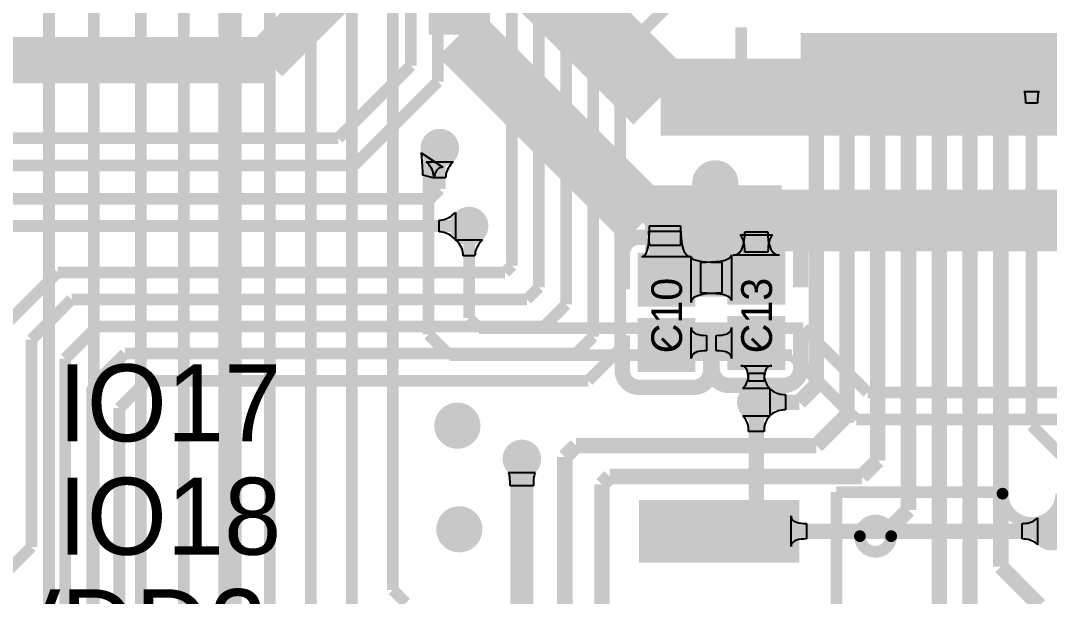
# Model space of a CAD drawing. Extents: x 53.3 to 135, y 28 to 125.4.
# Drawn here: x 88.71 to 102.08, y 81.17 to 88.65 of the extents above; entities that cross this region are included whole.
import ezdxf

# ---------------------------------------------------------------- set-up
doc = ezdxf.new("R2010")
doc.units = 0
doc.header["$MEASUREMENT"] = 0
for name, color, linetype in [('BOTTOMLAYER', 5, 'CONTINUOUS'), ('MULTILAYER', 9, 'CONTINUOUS'), ('TOPLAYER', 1, 'CONTINUOUS'), ('TOPOVERLAY', 2, 'CONTINUOUS'), ('TOPPASTE', 8, 'CONTINUOUS'), ('TOPSOLDER', 216, 'CONTINUOUS')]:
    doc.layers.add(name, color=color, linetype=linetype)

msp = doc.modelspace()

# ---------------------------------------------------------------- linework, layer by layer
at = {"layer": 'BOTTOMLAYER'}
for p, q in [((93.91997, 86.914289), (93.916022, 86.931411)), ((93.916022, 86.931411), (94.196807, 86.748061)), ((93.9235, 86.894528), (93.91997, 86.914289)), ((93.936591, 86.68224), (93.9235, 86.894528)), ((93.9368, 86.641348), (93.936591, 86.68224)), ((94.098519, 86.670655), (94.093119, 86.650858)), ((94.106081, 86.688267), (94.098519, 86.670655)), ((94.115801, 86.703695), (94.106081, 86.688267)), ((94.127681, 86.716936), (94.115801, 86.703695)), ((94.141722, 86.727995), (94.127681, 86.716936)), ((94.157924, 86.73687), (94.141722, 86.727995)), ((94.176284, 86.743558), (94.157924, 86.73687)), ((94.196807, 86.748061), (94.176284, 86.743558)), ((94.088798, 86.604711), (93.9368, 86.641348)), ((94.08988, 86.628877), (94.088798, 86.604711)), ((94.093119, 86.650858), (94.08988, 86.628877)), ((94.38261, 85.784499), (94.363799, 85.804063)), ((94.363799, 85.804063), (94.713801, 85.804063)), ((94.39944, 85.764627), (94.38261, 85.784499)), ((94.414289, 85.744441), (94.39944, 85.764627)), ((94.427159, 85.723943), (94.414289, 85.744441)), ((94.663311, 85.744441), (94.650441, 85.723943)), ((94.67816, 85.764627), (94.663311, 85.744441)), ((94.69499, 85.784499), (94.67816, 85.764627)), ((94.713801, 85.804063), (94.69499, 85.784499)), ((94.438048, 85.703136), (94.427159, 85.723943)), ((94.446959, 85.682018), (94.438048, 85.703136)), ((94.45389, 85.660588), (94.446959, 85.682018)), ((94.458838, 85.638848), (94.45389, 85.660588)), ((94.46181, 85.616796), (94.458838, 85.638848)), ((94.462798, 85.594431), (94.46181, 85.616796)), ((94.61579, 85.616796), (94.614802, 85.594431)), ((94.618762, 85.638848), (94.61579, 85.616796)), ((94.62371, 85.660588), (94.618762, 85.638848)), ((94.630641, 85.682018), (94.62371, 85.660588)), ((94.639552, 85.703136), (94.630641, 85.682018)), ((94.650441, 85.723943), (94.639552, 85.703136)), ((94.614802, 85.594431), (94.462798, 85.594431)), ((98.111851, 83.499226), (98.097599, 83.514463)), ((98.097599, 83.514463), (98.447601, 83.514463)), ((98.124599, 83.482917), (98.111851, 83.499226)), ((98.135851, 83.465535), (98.124599, 83.482917)), ((98.1456, 83.447082), (98.135851, 83.465535)), ((98.409349, 83.465535), (98.3996, 83.447082)), ((98.420601, 83.482917), (98.409349, 83.465535)), ((98.433349, 83.499226), (98.420601, 83.482917)), ((98.447601, 83.514463), (98.433349, 83.499226)), ((98.15385, 83.42756), (98.1456, 83.447082)), ((98.160601, 83.406966), (98.15385, 83.42756)), ((98.165851, 83.385299), (98.160601, 83.406966)), ((98.1696, 83.362561), (98.165851, 83.385299)), ((98.171851, 83.338751), (98.1696, 83.362561)), ((98.1726, 83.313872), (98.171851, 83.338751)), ((98.373349, 83.338751), (98.3726, 83.313872)), ((98.3756, 83.362561), (98.373349, 83.338751)), ((98.379349, 83.385299), (98.3756, 83.362561)), ((98.384599, 83.406966), (98.379349, 83.385299)), ((98.39135, 83.42756), (98.384599, 83.406966)), ((98.3996, 83.447082), (98.39135, 83.42756)), ((98.3726, 83.313872), (98.1726, 83.313872)), ((101.753751, 82.117349), (101.777561, 82.1196)), ((101.777561, 82.1196), (101.800299, 82.123349)), ((101.800299, 82.123349), (101.821966, 82.128599)), ((101.821966, 82.128599), (101.84256, 82.13535)), ((101.84256, 82.13535), (101.862082, 82.1436)), ((101.862082, 82.1436), (101.880535, 82.153349)), ((101.880535, 82.153349), (101.897917, 82.164601)), ((101.897917, 82.164601), (101.914226, 82.177349)), ((101.914226, 82.177349), (101.929463, 82.191601)), ((101.929463, 82.191601), (101.929463, 81.841599)), ((101.728872, 82.1166), (101.753751, 82.117349)), ((101.728872, 81.9166), (101.728872, 82.1166)), ((101.753751, 81.915851), (101.728872, 81.9166)), ((101.777561, 81.9136), (101.753751, 81.915851)), ((101.800299, 81.909851), (101.777561, 81.9136)), ((101.821966, 81.904601), (101.800299, 81.909851)), ((101.84256, 81.89785), (101.821966, 81.904601)), ((101.862082, 81.8896), (101.84256, 81.89785)), ((101.880535, 81.879851), (101.862082, 81.8896)), ((101.897917, 81.868599), (101.880535, 81.879851)), ((101.914226, 81.855851), (101.897917, 81.868599)), ((101.929463, 81.841599), (101.914226, 81.855851))]:
    msp.add_line(p, q, dxfattribs=at)
for points, const_width in [([(95.5548, 89.1286), (95.5548, 99.8982)], 1.000001), ([(93.5482, 81.2546), (93.5482, 97.8408)], 0.152001), ([(93.0148, 80.9752), (93.0148, 97.3074)], 0.152001), ([(92.4814, 80.524601), (92.4814, 96.7232)], 0.152001), ([(91.948, 80.223401), (91.948, 96.0882)], 0.152001), ([(91.430399, 79.867201), (91.430399, 95.310401)], 0.299999), ([(90.8304, 79.5274), (90.8304, 94.7928)], 0.152001), ([(90.2716, 79.2734), (90.2716, 94.1832)], 0.152001), ([(89.662, 78.867), (89.662, 93.4212)], 0.152001), ([(89.0778, 78.867), (89.0778, 92.8116)], 0.152001), ([(94.4118, 88.4682), (94.4118, 90.4494)], 0.800001), ([(95.5548, 89.1286), (97.028, 87.6554)], 1.000001), ([(94.4118, 88.4682), (96.8248, 86.0552)], 0.800001), ([(97.028, 87.6554), (105.260673, 87.6554)], 1.000001), ([(94.012799, 86.849999), (94.1578, 86.995)], 0.152001), ([(94.012799, 84.574601), (94.012799, 86.849999)], 0.152001), ([(96.8248, 86.0552), (105.841805, 86.0552)], 0.800001), ([(94.5388, 84.7852), (94.5388, 85.982599)], 0.152001), ([(94.5388, 84.7852), (94.669399, 84.654601)], 0.152001), ([(94.669399, 84.654601), (98.884011, 84.654601)], 0.152001), ([(98.884011, 84.654601), (99.718612, 83.82)], 0.152001), ([(94.012799, 84.574601), (94.2848, 84.3026)], 0.152001), ([(94.2848, 84.3026), (98.73821, 84.3026)], 0.152001), ([(98.73821, 84.3026), (99.572811, 83.467999)], 0.152001), ([(99.718612, 83.82), (122.174, 83.82)], 0.152001), ([(98.2726, 82.296), (98.2726, 83.693)], 0.2), ([(99.572811, 83.467999), (122.431599, 83.467999)], 0.152001), ([(98.2726, 82.296), (98.552, 82.0166)], 0.2), ([(98.552, 82.0166), (102.108, 82.0166)], 0.2), ([(93.5482, 81.2546), (93.717196, 81.085604)], 0.152001)]:
    msp.add_lwpolyline(points, dxfattribs=dict(at, const_width=const_width))
for points, const_width in [([(94.032802, 86.995, 1), (94.282798, 86.995, 1)], 0.249999), ([(97.5892, 86.5378, 1), (97.8892, 86.5378, 1)], 0.299999), ([(96.9356, 86.1314, 1), (97.235599, 86.1314, 1)], 0.299999), ([(98.122603, 86.080597, 1), (98.422602, 86.080597, 1)], 0.299999), ([(94.413802, 85.982599, 1), (94.663798, 85.982599, 1)], 0.249999), ([(98.147602, 83.693, 1), (98.397598, 83.693, 1)], 0.249999), ([(94.2364, 83.3882, 1), (94.5364, 83.3882, 1)], 0.299999), ([(95.099602, 82.9564, 1), (95.349598, 82.9564, 1)], 0.249999), ([(94.2618, 82.042, 1), (94.5618, 82.042, 1)], 0.299999), ([(101.983002, 82.0166, 1), (102.232998, 82.0166, 1)], 0.249999)]:
    msp.add_lwpolyline(points, format="xyb", close=True, dxfattribs=dict(at, const_width=const_width))
at = {"layer": 'MULTILAYER'}
for points, const_width in [([(94.032802, 86.995, 1), (94.282798, 86.995, 1)], 0.249999), ([(97.5892, 86.5378, 1), (97.8892, 86.5378, 1)], 0.299999), ([(96.9356, 86.1314, 1), (97.235599, 86.1314, 1)], 0.299999), ([(98.122603, 86.080597, 1), (98.422602, 86.080597, 1)], 0.299999), ([(94.413802, 85.982599, 1), (94.663798, 85.982599, 1)], 0.249999), ([(98.147602, 83.693, 1), (98.397598, 83.693, 1)], 0.249999), ([(94.2364, 83.3882, 1), (94.5364, 83.3882, 1)], 0.299999), ([(95.099602, 82.9564, 1), (95.349598, 82.9564, 1)], 0.249999), ([(94.2618, 82.042, 1), (94.5618, 82.042, 1)], 0.299999), ([(101.983002, 82.0166, 1), (102.232998, 82.0166, 1)], 0.249999)]:
    msp.add_lwpolyline(points, format="xyb", close=True, dxfattribs=dict(at, const_width=const_width))
at = {"layer": 'TOPLAYER'}
for p, q in [((101.757904, 87.726843), (101.753924, 87.728361)), ((101.753924, 87.728361), (101.947828, 87.728361)), ((101.761465, 87.722281), (101.757904, 87.726843)), ((101.76461, 87.714681), (101.761465, 87.722281)), ((101.767333, 87.704041), (101.76461, 87.714681)), ((101.774666, 87.60524), (101.767333, 87.704041)), ((101.774874, 87.57636), (101.774666, 87.60524)), ((101.927713, 87.631079), (101.926878, 87.57636)), ((101.930228, 87.673642), (101.927713, 87.631079)), ((101.932115, 87.690361), (101.930228, 87.673642)), ((101.934419, 87.704041), (101.932115, 87.690361)), ((101.937142, 87.714681), (101.934419, 87.704041)), ((101.940286, 87.722281), (101.937142, 87.714681)), ((101.943847, 87.726843), (101.940286, 87.722281)), ((101.947828, 87.728361), (101.943847, 87.726843)), ((101.926878, 87.57636), (101.774874, 87.57636)), ((94.00161, 86.7969), (93.982799, 86.816463)), ((93.982799, 86.816463), (94.332801, 86.816463)), ((94.332801, 86.816463), (94.31399, 86.7969)), ((94.01844, 86.777027), (94.00161, 86.7969)), ((94.033289, 86.756842), (94.01844, 86.777027)), ((94.046159, 86.736344), (94.033289, 86.756842)), ((94.057048, 86.715536), (94.046159, 86.736344)), ((94.065959, 86.694419), (94.057048, 86.715536)), ((94.07289, 86.672989), (94.065959, 86.694419)), ((94.077838, 86.651249), (94.07289, 86.672989)), ((94.24271, 86.672989), (94.237762, 86.651249)), ((94.249641, 86.694419), (94.24271, 86.672989)), ((94.258552, 86.715536), (94.249641, 86.694419)), ((94.269441, 86.736344), (94.258552, 86.715536)), ((94.282311, 86.756842), (94.269441, 86.736344)), ((94.29716, 86.777027), (94.282311, 86.756842)), ((94.31399, 86.7969), (94.29716, 86.777027)), ((94.08081, 86.629197), (94.077838, 86.651249)), ((94.081798, 86.606832), (94.08081, 86.629197)), ((94.233802, 86.606832), (94.081798, 86.606832)), ((94.23479, 86.629197), (94.233802, 86.606832)), ((94.237762, 86.651249), (94.23479, 86.629197)), ((94.320827, 86.121959), (94.3407, 86.138789)), ((94.3407, 86.138789), (94.360263, 86.157598)), ((94.360263, 86.157598), (94.360263, 85.807601)), ((94.150632, 86.058599), (94.172997, 86.059589)), ((94.150632, 85.9066), (94.150632, 86.058599)), ((94.172997, 86.059589), (94.195049, 86.062561)), ((94.195049, 86.062561), (94.216789, 86.067509)), ((94.216789, 86.067509), (94.238219, 86.07444)), ((94.238219, 86.07444), (94.259336, 86.083348)), ((94.259336, 86.083348), (94.280144, 86.09424)), ((94.280144, 86.09424), (94.300642, 86.10711)), ((94.300642, 86.10711), (94.320827, 86.121959)), ((94.172997, 85.905609), (94.150632, 85.9066)), ((94.195049, 85.902637), (94.172997, 85.905609)), ((94.216789, 85.89769), (94.195049, 85.902637)), ((94.238219, 85.890758), (94.216789, 85.89769)), ((94.259336, 85.88185), (94.238219, 85.890758)), ((94.280144, 85.870959), (94.259336, 85.88185)), ((94.300642, 85.858088), (94.280144, 85.870959)), ((96.8856, 85.727794), (96.8756, 85.917159)), ((96.8756, 85.917159), (97.295599, 85.917159)), ((96.876298, 85.779351), (96.884566, 85.907352)), ((96.884566, 85.907352), (96.8856, 85.983351)), ((96.8856, 85.983351), (97.285599, 85.983351)), ((97.285599, 85.983351), (97.287004, 85.907352)), ((97.288099, 85.864916), (97.285698, 85.762008)), ((97.287004, 85.907352), (97.298248, 85.779351)), ((97.290499, 85.895998), (97.288099, 85.864916)), ((97.292, 85.906447), (97.290499, 85.895998)), ((97.293699, 85.913498), (97.292, 85.906447)), ((97.295599, 85.917159), (97.293699, 85.913498)), ((98.074002, 85.853514), (98.062603, 85.866356)), ((98.062603, 85.866356), (98.482602, 85.866356)), ((98.121102, 85.851172), (98.122603, 85.908751)), ((98.122603, 85.908751), (98.422602, 85.908751)), ((98.422602, 85.908751), (98.424103, 85.851172)), ((98.482602, 85.866356), (98.471203, 85.853514)), ((94.320827, 85.84324), (94.300642, 85.858088)), ((94.3407, 85.826409), (94.320827, 85.84324)), ((94.360263, 85.807601), (94.3407, 85.826409)), ((96.869062, 85.727352), (96.876298, 85.779351)), ((97.285698, 85.762008), (97.285599, 85.727794)), ((97.298248, 85.779351), (97.308088, 85.727352)), ((98.084203, 85.838513), (98.074002, 85.853514)), ((98.093202, 85.821352), (98.084203, 85.838513)), ((98.101003, 85.802036), (98.093202, 85.821352)), ((98.098602, 85.714802), (98.109103, 85.754197)), ((98.107602, 85.780557), (98.101003, 85.802036)), ((98.113002, 85.756923), (98.107602, 85.780557)), ((98.109103, 85.754197), (98.116603, 85.799653)), ((98.117203, 85.731126), (98.113002, 85.756923)), ((98.116603, 85.799653), (98.121102, 85.851172)), ((98.122003, 85.673062), (98.117203, 85.731126)), ((98.424103, 85.851172), (98.428602, 85.799653)), ((98.428002, 85.731126), (98.425003, 85.703174)), ((98.432203, 85.756923), (98.428002, 85.731126)), ((98.428602, 85.799653), (98.436102, 85.754197)), ((98.437603, 85.780557), (98.432203, 85.756923)), ((98.436102, 85.754197), (98.446603, 85.714802)), ((98.444202, 85.802036), (98.437603, 85.780557)), ((98.452003, 85.821352), (98.444202, 85.802036)), ((98.461002, 85.838513), (98.452003, 85.821352)), ((98.471203, 85.853514), (98.461002, 85.838513)), ((96.801882, 85.587352), (96.819453, 85.599351)), ((96.819453, 85.599351), (96.834955, 85.619351)), ((96.834955, 85.619351), (96.848392, 85.647352)), ((96.848392, 85.647352), (96.859761, 85.683352)), ((96.859761, 85.683352), (96.869062, 85.727352)), ((97.285599, 85.727794), (96.8856, 85.727794)), ((97.308088, 85.727352), (97.320738, 85.683352)), ((97.320738, 85.683352), (97.336199, 85.647352)), ((97.336199, 85.647352), (97.354469, 85.619351)), ((97.354469, 85.619351), (97.375551, 85.599351)), ((97.375551, 85.599351), (97.399445, 85.587352)), ((97.946649, 85.590332), (97.95065, 85.608752)), ((97.95065, 85.608752), (97.95065, 85.014849)), ((97.972603, 85.605704), (98.001102, 85.608734)), ((98.572602, 85.605704), (97.972603, 85.605704)), ((98.001102, 85.608734), (98.026604, 85.617825)), ((98.026604, 85.617825), (98.049103, 85.632978)), ((98.049103, 85.632978), (98.068602, 85.654192)), ((98.068602, 85.654192), (98.085102, 85.681464)), ((98.085102, 85.681464), (98.098602, 85.714802)), ((98.122603, 85.640791), (98.122003, 85.673062)), ((98.422602, 85.640791), (98.122603, 85.640791)), ((98.425003, 85.703174), (98.422602, 85.640791)), ((98.446603, 85.714802), (98.460103, 85.681464)), ((98.460103, 85.681464), (98.476603, 85.654192)), ((98.476603, 85.654192), (98.496102, 85.632978)), ((98.496102, 85.632978), (98.518602, 85.617825)), ((98.518602, 85.617825), (98.544103, 85.608734)), ((98.544103, 85.608734), (98.572602, 85.605704)), ((96.782245, 85.583352), (96.801882, 85.587352)), ((97.42615, 85.583352), (96.782245, 85.583352)), ((97.399445, 85.587352), (97.42615, 85.583352)), ((97.42615, 84.989449), (97.42615, 85.583352)), ((97.42615, 85.583352), (97.430151, 85.569758)), ((97.430151, 85.569758), (97.44215, 85.557594)), ((97.44215, 85.557594), (97.462149, 85.54686)), ((97.462149, 85.54686), (97.49015, 85.537558)), ((97.49015, 85.537558), (97.52615, 85.529689)), ((97.52615, 85.529689), (97.57015, 85.523248)), ((97.550651, 85.5118), (97.62665, 85.51277)), ((97.550651, 85.111801), (97.550651, 85.5118)), ((97.57015, 85.523248), (97.682149, 85.514663)), ((97.62665, 85.51277), (97.80665, 85.527312)), ((97.682149, 85.514663), (97.826149, 85.5118)), ((97.80665, 85.527312), (97.85065, 85.536039)), ((97.826149, 85.5118), (97.826149, 85.111801)), ((97.85065, 85.536039), (97.88665, 85.546702)), ((97.88665, 85.546702), (97.91465, 85.559306)), ((97.91465, 85.559306), (97.93465, 85.57385)), ((97.93465, 85.57385), (97.946649, 85.590332)), ((97.49015, 85.067755), (97.462149, 85.051849)), ((97.52615, 85.081212), (97.49015, 85.067755)), ((97.57015, 85.092225), (97.52615, 85.081212)), ((97.62665, 85.110831), (97.550651, 85.111801)), ((97.622149, 85.10079), (97.57015, 85.092225)), ((97.75015, 85.110577), (97.622149, 85.10079)), ((97.754651, 85.103076), (97.62665, 85.110831)), ((97.826149, 85.111801), (97.75015, 85.110577)), ((97.80665, 85.096289), (97.754651, 85.103076)), ((97.85065, 85.087562), (97.80665, 85.096289)), ((97.88665, 85.076899), (97.85065, 85.087562)), ((97.91465, 85.064295), (97.88665, 85.076899)), ((97.93465, 85.049751), (97.91465, 85.064295)), ((97.430151, 85.012695), (97.42615, 84.989449)), ((97.44215, 85.033495), (97.430151, 85.012695)), ((97.462149, 85.051849), (97.44215, 85.033495)), ((97.946649, 85.033269), (97.93465, 85.049751)), ((97.95065, 85.014849), (97.946649, 85.033269)), ((97.42615, 84.2618), (97.42615, 84.661799)), ((97.42615, 84.661799), (97.428149, 84.6428)), ((97.948651, 84.6428), (97.95065, 84.661799)), ((97.95065, 84.661799), (97.95065, 84.2618)), ((97.428149, 84.6428), (97.434151, 84.6258)), ((97.434151, 84.6258), (97.444151, 84.610799)), ((97.444151, 84.610799), (97.458149, 84.597799)), ((97.458149, 84.597799), (97.47615, 84.586801)), ((97.47615, 84.586801), (97.498149, 84.577799)), ((97.498149, 84.577799), (97.524151, 84.570799)), ((97.524151, 84.570799), (97.554151, 84.5658)), ((97.554151, 84.5658), (97.588149, 84.5628)), ((97.588149, 84.5628), (97.62615, 84.561799)), ((97.62615, 84.561799), (97.62615, 84.3618)), ((97.75065, 84.561799), (97.788651, 84.5628)), ((97.75065, 84.3618), (97.75065, 84.561799)), ((97.788651, 84.5628), (97.822649, 84.5658)), ((97.822649, 84.5658), (97.852649, 84.570799)), ((97.852649, 84.570799), (97.878651, 84.577799)), ((97.878651, 84.577799), (97.90065, 84.586801)), ((97.90065, 84.586801), (97.918651, 84.597799)), ((97.918651, 84.597799), (97.932649, 84.610799)), ((97.932649, 84.610799), (97.942649, 84.6258)), ((97.942649, 84.6258), (97.948651, 84.6428)), ((97.428149, 84.280799), (97.42615, 84.2618)), ((97.434151, 84.297799), (97.428149, 84.280799)), ((97.444151, 84.312801), (97.434151, 84.297799)), ((97.458149, 84.3258), (97.444151, 84.312801)), ((97.47615, 84.336799), (97.458149, 84.3258)), ((97.498149, 84.3458), (97.47615, 84.336799)), ((97.524151, 84.352801), (97.498149, 84.3458)), ((97.554151, 84.357799), (97.524151, 84.352801)), ((97.588149, 84.360799), (97.554151, 84.357799)), ((97.62615, 84.3618), (97.588149, 84.360799)), ((97.788651, 84.360799), (97.75065, 84.3618)), ((97.822649, 84.357799), (97.788651, 84.360799)), ((97.852649, 84.352801), (97.822649, 84.357799)), ((97.878651, 84.3458), (97.852649, 84.352801)), ((97.90065, 84.336799), (97.878651, 84.3458)), ((97.918651, 84.3258), (97.90065, 84.336799)), ((97.932649, 84.312801), (97.918651, 84.3258)), ((97.942649, 84.297799), (97.932649, 84.312801)), ((97.948651, 84.280799), (97.942649, 84.297799)), ((97.95065, 84.2618), (97.948651, 84.280799)), ((98.0916, 84.165867), (98.0726, 84.167896)), ((98.0726, 84.167896), (98.4726, 84.167896)), ((98.1086, 84.159773), (98.0916, 84.165867)), ((98.123601, 84.149621), (98.1086, 84.159773)), ((98.136601, 84.13541), (98.123601, 84.149621)), ((98.147602, 84.117134), (98.136601, 84.13541)), ((98.408599, 84.13541), (98.397598, 84.117134)), ((98.421599, 84.149621), (98.408599, 84.13541)), ((98.4366, 84.159773), (98.421599, 84.149621)), ((98.4536, 84.165867), (98.4366, 84.159773)), ((98.4726, 84.167896), (98.4536, 84.165867)), ((98.156601, 84.0948), (98.147602, 84.117134)), ((98.163601, 84.068402), (98.156601, 84.0948)), ((98.160601, 83.979034), (98.165851, 84.000701)), ((98.1686, 84.037945), (98.163601, 84.068402)), ((98.165851, 84.000701), (98.1696, 84.023439)), ((98.171599, 84.003429), (98.1686, 84.037945)), ((98.1696, 84.023439), (98.171851, 84.047249)), ((98.1726, 83.964849), (98.171599, 84.003429)), ((98.171851, 84.047249), (98.1726, 84.072128)), ((98.1726, 84.072128), (98.3726, 84.072128)), ((98.3726, 84.072128), (98.373349, 84.047249)), ((98.373601, 84.003429), (98.3726, 83.964849)), ((98.373349, 84.047249), (98.3756, 84.023439)), ((98.3766, 84.037945), (98.373601, 84.003429)), ((98.3756, 84.023439), (98.379349, 84.000701)), ((98.381599, 84.068402), (98.3766, 84.037945)), ((98.379349, 84.000701), (98.384599, 83.979034)), ((98.388599, 84.0948), (98.381599, 84.068402)), ((98.397598, 84.117134), (98.388599, 84.0948)), ((98.097599, 83.871537), (98.111851, 83.886774)), ((98.447601, 83.871537), (98.097599, 83.871537)), ((98.111851, 83.886774), (98.124599, 83.903083)), ((98.124599, 83.903083), (98.135851, 83.920465)), ((98.135851, 83.920465), (98.1456, 83.938918)), ((98.1456, 83.938918), (98.15385, 83.95844)), ((98.15385, 83.95844), (98.160601, 83.979034)), ((98.3726, 83.964849), (98.1726, 83.964849)), ((98.384599, 83.979034), (98.39135, 83.95844)), ((98.39135, 83.95844), (98.3996, 83.938918)), ((98.3996, 83.938918), (98.409349, 83.920465)), ((98.409349, 83.920465), (98.420601, 83.903083)), ((98.420601, 83.903083), (98.433349, 83.886774)), ((98.433349, 83.886774), (98.447601, 83.871537)), ((98.451137, 83.517999), (98.451137, 83.868001)), ((98.451137, 83.868001), (98.466374, 83.853749)), ((98.466374, 83.853749), (98.482683, 83.841001)), ((98.482683, 83.841001), (98.500065, 83.829749)), ((98.500065, 83.829749), (98.518518, 83.82)), ((98.518518, 83.82), (98.53804, 83.81175)), ((98.53804, 83.81175), (98.558634, 83.804999)), ((98.558634, 83.804999), (98.580301, 83.799749)), ((98.580301, 83.799749), (98.603039, 83.796)), ((98.603039, 83.796), (98.626849, 83.793749)), ((98.626849, 83.793749), (98.651728, 83.793)), ((98.651728, 83.793), (98.651728, 83.593)), ((98.603039, 83.59), (98.580301, 83.586251)), ((98.626849, 83.592251), (98.603039, 83.59)), ((98.651728, 83.593), (98.626849, 83.592251)), ((98.466374, 83.532251), (98.451137, 83.517999)), ((98.482683, 83.544999), (98.466374, 83.532251)), ((98.500065, 83.556251), (98.482683, 83.544999)), ((98.518518, 83.566), (98.500065, 83.556251)), ((98.53804, 83.57425), (98.518518, 83.566)), ((98.558634, 83.581001), (98.53804, 83.57425)), ((98.580301, 83.586251), (98.558634, 83.581001)), ((95.054351, 82.771739), (95.049599, 82.777863)), ((95.049599, 82.777863), (95.399601, 82.777863)), ((95.058601, 82.763164), (95.054351, 82.771739)), ((95.06235, 82.752141), (95.058601, 82.763164)), ((95.065601, 82.738669), (95.06235, 82.752141)), ((95.068349, 82.722745), (95.065601, 82.738669)), ((95.074351, 82.634567), (95.068349, 82.722745)), ((95.37685, 82.683556), (95.374849, 82.634567)), ((95.380851, 82.722745), (95.37685, 82.683556)), ((95.383599, 82.738669), (95.380851, 82.722745)), ((95.38685, 82.752141), (95.383599, 82.738669)), ((95.390599, 82.763164), (95.38685, 82.752141)), ((95.394849, 82.771739), (95.390599, 82.763164)), ((95.399601, 82.777863), (95.394849, 82.771739)), ((95.0746, 82.606401), (95.074351, 82.634567)), ((95.3746, 82.606401), (95.0746, 82.606401)), ((95.374849, 82.634567), (95.3746, 82.606401)), ((98.723704, 81.8166), (98.723704, 82.2166)), ((98.723704, 82.2166), (98.725733, 82.1976)), ((98.725733, 82.1976), (98.731827, 82.1806)), ((98.731827, 82.1806), (98.741979, 82.165599)), ((98.741979, 82.165599), (98.756191, 82.152599)), ((98.756191, 82.152599), (98.774466, 82.141598)), ((98.774466, 82.141598), (98.7968, 82.132599)), ((98.7968, 82.132599), (98.823198, 82.125599)), ((98.823198, 82.125599), (98.853655, 82.1206)), ((98.853655, 82.1206), (98.888172, 82.117601)), ((98.888172, 82.117601), (98.926752, 82.1166)), ((98.926752, 82.1166), (98.926752, 81.9166)), ((98.731827, 81.8526), (98.725733, 81.8356)), ((98.741979, 81.867601), (98.731827, 81.8526)), ((98.756191, 81.880601), (98.741979, 81.867601)), ((98.774466, 81.891602), (98.756191, 81.880601)), ((98.7968, 81.900601), (98.774466, 81.891602)), ((98.823198, 81.907601), (98.7968, 81.900601)), ((98.853655, 81.9126), (98.823198, 81.907601)), ((98.888172, 81.915599), (98.853655, 81.9126)), ((98.926752, 81.9166), (98.888172, 81.915599)), ((98.725733, 81.8356), (98.723704, 81.8166))]:
    msp.add_line(p, q, dxfattribs=at)
for points, const_width in [([(91.897197, 88.138), (94.543077, 90.78388)], 0.599999), ([(96.151195, 88.531195), (97.285327, 89.665327)], 0.152001), ([(95.095192, 85.468592), (95.095192, 89.303992)], 0.152001), ([(96.503195, 88.222795), (97.545728, 89.265328)], 0.152001), ([(93.780399, 88.065399), (93.780399, 89.106799)], 0.152001), ([(95.447193, 85.185593), (95.447193, 89.046393)], 0.152001), ([(94.1324, 87.8586), (94.1324, 88.960998)], 0.152001), ([(95.799194, 84.963), (95.799194, 88.814194)], 0.152001), ([(96.151195, 84.543395), (96.151195, 88.531195)], 0.152001), ([(85.234198, 88.138), (91.897197, 88.138)], 0.599999), ([(96.503195, 84.387395), (96.503195, 88.222795)], 0.152001), ([(92.837, 87.122), (93.780399, 88.065399)], 0.152001), ([(99.050881, 83.912481), (99.050881, 88.057812)], 0.2), ([(99.450881, 83.525081), (99.450881, 88.057812)], 0.2), ([(99.85088, 82.93448), (99.85088, 88.057812)], 0.2), ([(100.250879, 82.293079), (100.250879, 88.057812)], 0.2), ([(100.650878, 79.765322), (100.650878, 88.057812)], 0.2), ([(101.050877, 81.016323), (101.050877, 88.057812)], 0.2), ([(101.450877, 81.556123), (101.450877, 88.057812)], 0.2), ([(101.850876, 83.391324), (101.850876, 88.057812)], 0.152001), ([(93.043799, 86.769999), (94.1324, 87.8586)], 0.152001), ([(84.9122, 87.122), (92.837, 87.122)], 0.152001), ([(94.1578, 86.4616), (94.1578, 86.995)], 0.152001), ([(84.553001, 86.769999), (93.043799, 86.769999)], 0.152001), ([(94.0308, 86.3346), (94.1578, 86.4616)], 0.152001), ([(84.3026, 86.3346), (94.0308, 86.3346)], 0.152001), ([(97.0856, 85.267797), (97.0856, 86.1314)], 0.399999), ([(98.272603, 85.3118), (98.272603, 86.080597)], 0.299999), ([(83.943401, 85.982599), (94.5388, 85.982599)], 0.152001), ([(95.007003, 85.380403), (95.095192, 85.468592)], 0.152001), ([(97.129597, 85.3118), (98.272603, 85.3118)], 0.399999), ([(97.104197, 85.2864), (97.129597, 85.3118)], 0.299999), ([(88.446399, 84.636399), (89.190403, 85.380403)], 0.152001), ([(89.190403, 85.380403), (95.007003, 85.380403)], 0.152001), ([(95.290002, 85.028402), (95.447193, 85.185593)], 0.152001), ([(88.8492, 84.5058), (89.371802, 85.028402)], 0.152001), ([(89.371802, 85.028402), (95.290002, 85.028402)], 0.152001), ([(95.512595, 84.676402), (95.799194, 84.963)], 0.152001), ([(89.288198, 84.258998), (89.705602, 84.676402)], 0.152001), ([(89.705602, 84.676402), (95.512595, 84.676402)], 0.152001), ([(88.8492, 81.8134), (88.8492, 84.5058)], 0.152001), ([(95.932201, 84.324401), (96.151195, 84.543395)], 0.152001), ([(97.104197, 84.4364), (97.129597, 84.4618)], 0.2), ([(97.129597, 84.4618), (98.272603, 84.4618)], 0.2), ([(98.2726, 84.436397), (98.298003, 84.4618)], 0.2), ([(98.2726, 83.693), (98.2726, 84.436397)], 0.2), ([(89.640199, 83.899799), (90.064801, 84.324401)], 0.152001), ([(90.064801, 84.324401), (95.932201, 84.324401)], 0.152001), ([(96.0882, 83.9724), (96.503195, 84.387395)], 0.152001), ([(89.288198, 79.387202), (89.288198, 84.258998)], 0.152001), ([(89.9922, 83.6168), (90.3478, 83.9724)], 0.152001), ([(90.3478, 83.9724), (96.0882, 83.9724)], 0.152001), ([(98.8314, 83.693), (99.050881, 83.912481)], 0.2), ([(89.640199, 79.241401), (89.640199, 83.899799)], 0.152001), ([(98.2726, 83.693), (98.8314, 83.693)], 0.2), ([(89.9922, 79.0956), (89.9922, 83.6168)], 0.152001), ([(99.053599, 83.127799), (99.450881, 83.525081)], 0.2), ([(101.850876, 83.391324), (102.362, 82.8802)], 0.152001), ([(95.7834, 82.9818), (95.929399, 83.127799)], 0.2), ([(95.929399, 83.127799), (99.053599, 83.127799)], 0.2), ([(95.2246, 78.994), (95.2246, 82.9564)], 0.299999), ([(95.7834, 79.248), (95.7834, 82.9818)], 0.2), ([(99.6442, 82.7278), (99.85088, 82.93448)], 0.2), ([(96.266, 82.6262), (96.3676, 82.7278)], 0.2), ([(96.3676, 82.7278), (99.6442, 82.7278)], 0.2), ([(96.266, 79.6544), (96.266, 82.6262)], 0.2), ([(99.9744, 82.0166), (100.250879, 82.293079)], 0.2), ([(97.79, 82.0166), (99.9744, 82.0166)], 0.2), ([(102.108, 82.0166), (105.918, 82.0166)], 0.2), ([(88.502998, 81.467198), (88.8492, 81.8134)], 0.152001), ([(101.450877, 81.556123), (101.9556, 81.0514)], 0.2)]:
    msp.add_lwpolyline(points, dxfattribs=dict(at, const_width=const_width))
for points, const_width in [([(94.032802, 86.995, 1), (94.282798, 86.995, 1)], 0.249999), ([(97.5892, 86.5378, 1), (97.8892, 86.5378, 1)], 0.299999), ([(96.9356, 86.1314, 1), (97.235599, 86.1314, 1)], 0.299999), ([(98.122603, 86.080597, 1), (98.422602, 86.080597, 1)], 0.299999), ([(94.413802, 85.982599, 1), (94.663798, 85.982599, 1)], 0.249999), ([(98.147602, 83.693, 1), (98.397598, 83.693, 1)], 0.249999), ([(94.2364, 83.3882, 1), (94.5364, 83.3882, 1)], 0.299999), ([(95.099602, 82.9564, 1), (95.349598, 82.9564, 1)], 0.249999), ([(94.2618, 82.042, 1), (94.5618, 82.042, 1)], 0.299999), ([(101.983002, 82.0166, 1), (102.232998, 82.0166, 1)], 0.249999)]:
    msp.add_lwpolyline(points, format="xyb", close=True, dxfattribs=dict(at, const_width=const_width))
for points in [[(98.950882, 88.390311), (98.950882, 87.725313), (99.150881, 88.390311), (99.150881, 87.725313)], [(99.350881, 88.390311), (99.350881, 87.725313), (99.55088, 88.390311), (99.55088, 87.725313)], [(99.75088, 88.390311), (99.75088, 87.725313), (99.95088, 88.390311), (99.95088, 87.725313)], [(100.150879, 88.390311), (100.150879, 87.725313), (100.350879, 88.390311), (100.350879, 87.725313)], [(100.550878, 88.390311), (100.550878, 87.725313), (100.750878, 88.390311), (100.750878, 87.725313)], [(100.950878, 88.390311), (100.950878, 87.725313), (101.150877, 88.390311), (101.150877, 87.725313)], [(101.350877, 88.390311), (101.350877, 87.725313), (101.550876, 88.390311), (101.550876, 87.725313)], [(101.750876, 88.390311), (101.750876, 87.725313), (101.950876, 88.390311), (101.950876, 87.725313)], [(96.901, 85.0646), (98.6028, 85.0646), (96.901, 86.5124), (98.6028, 86.5124)], [(97.947602, 85.6118), (97.947602, 85.011801), (98.597603, 85.6118), (98.597603, 85.011801)], [(97.429198, 84.986401), (97.429198, 85.5864), (96.779197, 84.986401), (96.779197, 85.5864)], [(97.429198, 84.1364), (97.429198, 84.736399), (96.779197, 84.1364), (96.779197, 84.736399)], [(97.947602, 84.761799), (97.947602, 84.1618), (98.597603, 84.761799), (98.597603, 84.1618)], [(96.8502, 81.7118), (98.7298, 81.7118), (96.8502, 82.3214), (98.7298, 82.3214)]]:
    msp.add_solid(points, dxfattribs=at)
at = {"layer": 'TOPOVERLAY'}
for points, const_width in [([(98.074658, 87.889105), (98.074658, 88.562815)], 0.1524), ([(98.074658, 87.889105), (98.748342, 87.889105)], 0.1524), ([(96.749205, 85.836397), (97.459201, 85.836397)], 0.2), ([(97.917605, 85.861797), (98.627601, 85.861797)], 0.2), ([(97.697602, 85.186797), (97.697602, 85.636798)], 0.2), ([(98.8476, 85.186799), (98.8476, 85.636801)], 0.2), ([(96.529202, 85.161397), (96.529202, 85.611398)], 0.2), ([(97.6792, 85.161399), (97.6792, 85.611401)], 0.2), ([(96.5292, 84.111399), (96.5292, 84.561401)], 0.2), ([(97.679198, 84.111401), (97.679198, 84.561403)], 0.2), ([(97.6976, 84.136799), (97.6976, 84.586801)], 0.2), ([(98.847598, 84.136801), (98.847598, 84.586803)], 0.2), ([(97.917599, 83.911803), (98.627595, 83.911803)], 0.2), ([(96.749199, 83.886403), (97.459195, 83.886403)], 0.2), ([(99.314, 82.5246), (101.473, 82.5246)], 0.1524), ([(99.314, 77.6986), (99.314, 82.5246)], 0.1524), ([(101.473, 82.50505), (101.473, 82.5246)], 0.1524)]:
    msp.add_lwpolyline(points, dxfattribs=dict(at, const_width=const_width))
for points, const_width in [([(96.529202, 85.616397, -0.414214), (96.749202, 85.836397)], 0.2), ([(97.459203, 85.836397, -0.414214), (97.679203, 85.616397)], 0.2), ([(97.697605, 85.641802, -0.414214), (97.917605, 85.861802)], 0.2), ([(98.627601, 85.861802, -0.414214), (98.8476, 85.641802)], 0.2), ([(96.749199, 83.886398, -0.414214), (96.5292, 84.106398)], 0.2), ([(97.679195, 84.106398, -0.414214), (97.459195, 83.886398)], 0.2), ([(97.917597, 83.911803, -0.414214), (97.697597, 84.131803)], 0.2), ([(98.847598, 84.131803, -0.414214), (98.627598, 83.911803)], 0.2), ([(102.235, 82.505047, -1), (101.473, 82.505047)], 0.1524)]:
    msp.add_lwpolyline(points, format="xyb", dxfattribs=dict(at, const_width=const_width))
for points, const_width in [([(96.699202, 85.836397, 1), (96.799202, 85.836397, 1)], 0.1), ([(97.409203, 85.836397, 1), (97.509203, 85.836397, 1)], 0.1), ([(97.867605, 85.861802, 1), (97.967604, 85.861802, 1)], 0.1), ([(98.577601, 85.861802, 1), (98.6776, 85.861802, 1)], 0.1), ([(97.647605, 85.641802, 1), (97.747605, 85.641802, 1)], 0.1), ([(98.7976, 85.641802, 1), (98.8976, 85.641802, 1)], 0.1), ([(96.479203, 85.616397, 1), (96.579202, 85.616397, 1)], 0.1), ([(97.629203, 85.616397, 1), (97.729203, 85.616397, 1)], 0.1), ([(96.4792, 84.106398, 1), (96.5792, 84.106398, 1)], 0.1), ([(97.629195, 84.106398, 1), (97.729195, 84.106398, 1)], 0.1), ([(97.647597, 84.131803, 1), (97.747597, 84.131803, 1)], 0.1), ([(98.797598, 84.131803, 1), (98.897597, 84.131803, 1)], 0.1), ([(97.867597, 83.911803, 1), (97.967597, 83.911803, 1)], 0.1), ([(98.577598, 83.911803, 1), (98.677598, 83.911803, 1)], 0.1), ([(96.6992, 83.886398, 1), (96.799199, 83.886398, 1)], 0.1), ([(97.409196, 83.886398, 1), (97.509195, 83.886398, 1)], 0.1), ([(101.4349, 82.505047, 1), (101.5111, 82.505047, 1)], 0.0762), ([(100.0252, 81.9531, 1), (99.6188, 81.9531, 1)], 0.1524), ([(99.5807, 81.9531, 1), (99.6569, 81.9531, 1)], 0.0762), ([(99.9871, 81.9531, 1), (100.0633, 81.9531, 1)], 0.0762)]:
    msp.add_lwpolyline(points, format="xyb", close=True, dxfattribs=dict(at, const_width=const_width))
at = {"layer": 'TOPPASTE'}
for points in [[(98.950882, 88.390311), (98.950882, 87.725313), (99.150881, 88.390311), (99.150881, 87.725313)], [(99.350881, 88.390311), (99.350881, 87.725313), (99.55088, 88.390311), (99.55088, 87.725313)], [(99.75088, 88.390311), (99.75088, 87.725313), (99.95088, 88.390311), (99.95088, 87.725313)], [(100.150879, 88.390311), (100.150879, 87.725313), (100.350879, 88.390311), (100.350879, 87.725313)], [(100.550878, 88.390311), (100.550878, 87.725313), (100.750878, 88.390311), (100.750878, 87.725313)], [(100.950878, 88.390311), (100.950878, 87.725313), (101.150877, 88.390311), (101.150877, 87.725313)], [(101.350877, 88.390311), (101.350877, 87.725313), (101.550876, 88.390311), (101.550876, 87.725313)], [(101.750876, 88.390311), (101.750876, 87.725313), (101.950876, 88.390311), (101.950876, 87.725313)], [(97.947602, 85.6118), (97.947602, 85.011801), (98.597603, 85.6118), (98.597603, 85.011801)], [(97.429198, 84.986401), (97.429198, 85.5864), (96.779197, 84.986401), (96.779197, 85.5864)], [(97.429198, 84.1364), (97.429198, 84.736399), (96.779197, 84.1364), (96.779197, 84.736399)], [(97.947602, 84.761799), (97.947602, 84.1618), (98.597603, 84.761799), (98.597603, 84.1618)], [(96.8502, 81.7118), (98.7298, 81.7118), (96.8502, 82.3214), (98.7298, 82.3214)]]:
    msp.add_solid(points, dxfattribs=at)
at = {"layer": 'TOPSOLDER'}
for points in [[(98.849282, 88.491911), (98.849282, 87.623713), (99.252481, 88.491911), (99.252481, 87.623713)], [(99.249281, 88.491911), (99.249281, 87.623713), (99.65248, 88.491911), (99.65248, 87.623713)], [(99.64928, 88.491911), (99.64928, 87.623713), (100.05248, 88.491911), (100.05248, 87.623713)], [(100.049279, 88.491911), (100.049279, 87.623713), (100.452479, 88.491911), (100.452479, 87.623713)], [(100.449278, 88.491911), (100.449278, 87.623713), (100.852478, 88.491911), (100.852478, 87.623713)], [(100.849278, 88.491911), (100.849278, 87.623713), (101.252477, 88.491911), (101.252477, 87.623713)], [(101.249277, 88.491911), (101.249277, 87.623713), (101.652476, 88.491911), (101.652476, 87.623713)], [(101.649276, 88.491911), (101.649276, 87.623713), (102.052476, 88.491911), (102.052476, 87.623713)], [(102.049275, 88.491911), (102.049275, 87.623713), (102.452475, 88.491911), (102.452475, 87.623713)], [(97.479998, 84.935601), (97.479998, 85.6372), (96.728397, 84.935601), (96.728397, 85.6372)], [(97.896802, 85.6626), (97.896802, 84.961001), (98.648403, 85.6626), (98.648403, 84.961001)], [(97.896802, 84.812599), (97.896802, 84.111), (98.648403, 84.812599), (98.648403, 84.111)], [(97.479998, 84.0856), (97.479998, 84.787199), (96.728397, 84.0856), (96.728397, 84.787199)], [(96.7486, 81.6102), (98.8314, 81.6102), (96.7486, 82.423), (98.8314, 82.423)]]:
    msp.add_solid(points, dxfattribs=at)

# ---------------------------------------------------------------- texts
at = {"layer": 'TOPOVERLAY'}
for s, p in [('C10', (97.3074, 84.328)), ('C13', (98.4758, 84.328))]:
    msp.add_text(s, height=0.399999, rotation=90, dxfattribs=at).set_placement(p)
for s, p in [('IO17', (89.19816, 83.185)), ('IO18', (89.19816, 81.7118)), ('VDD3', (88.3412, 80.264))]:
    msp.add_text(s, height=1.000001, dxfattribs=at).set_placement(p)

doc.saveas('drawing.dxf')
